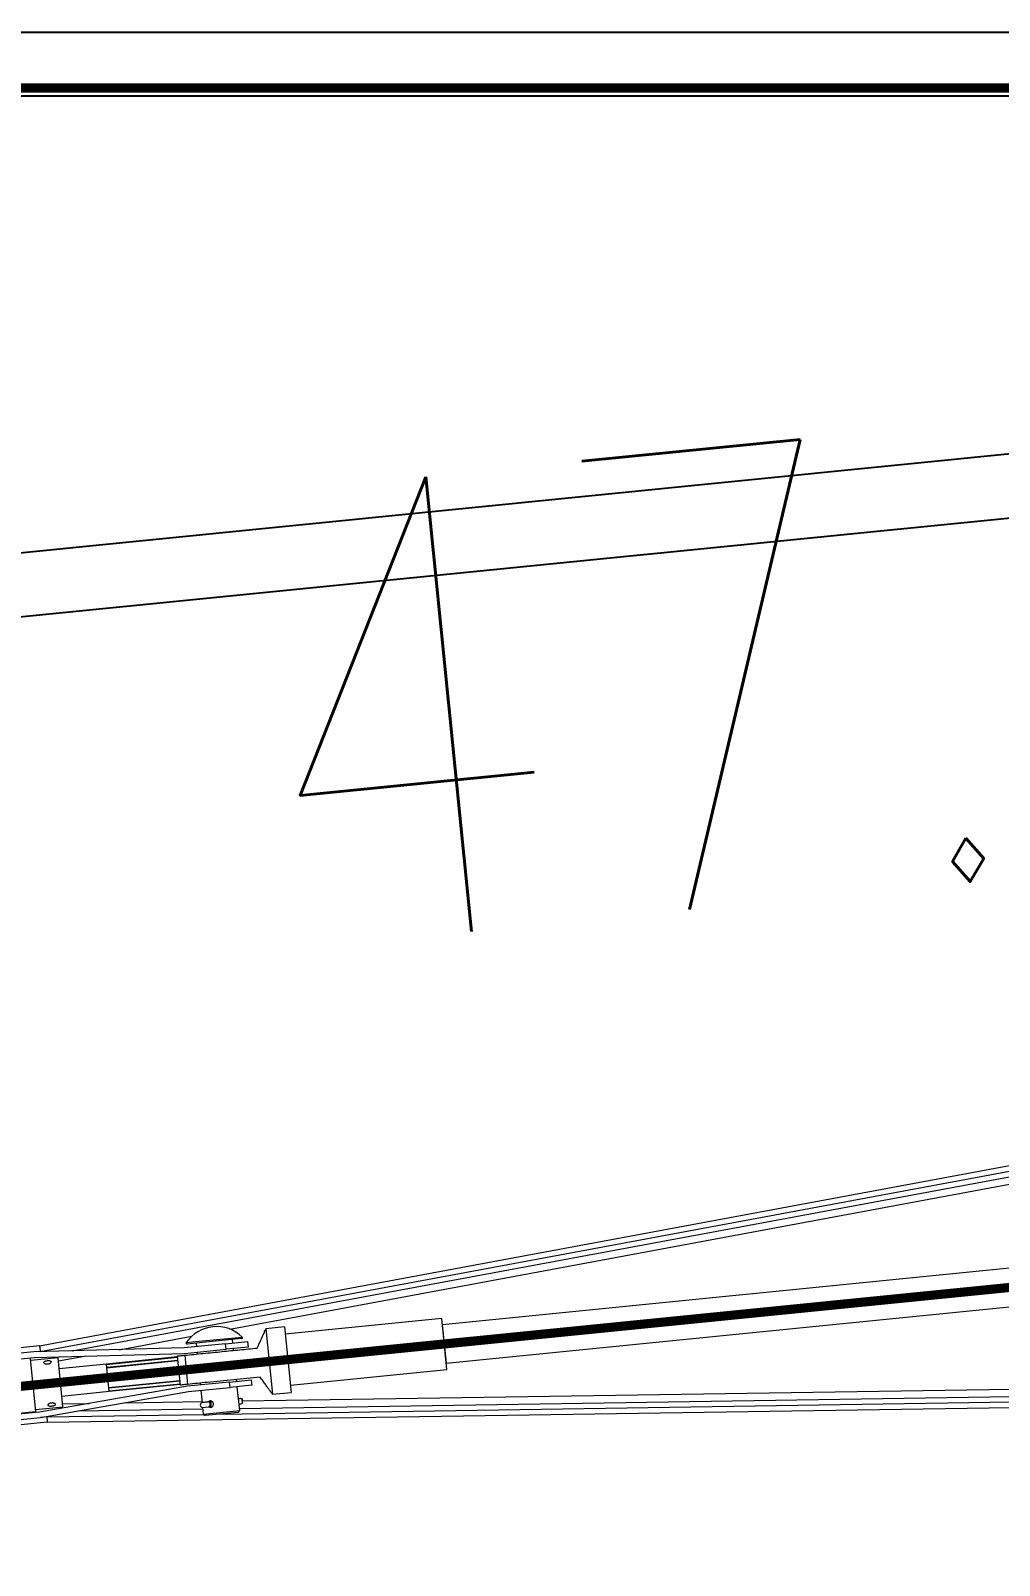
# Model space of a CAD drawing. Header units: millimetres. Extents: x -37020 to 35906, y -101 to 52234.
# Drawn here: x -114.277 to -113.217, y 323.778 to 325.458 of the extents above; entities that cross this region are included whole.
import ezdxf

# ---------------------------------------------------------------- set-up
doc = ezdxf.new("R2010")
doc.units = ezdxf.units.MM
doc.header["$PDMODE"] = 35
doc.header["$PDSIZE"] = 1
for name, pattern in [('CENTROX2', [101.6, 63.5, -12.7, 12.7, -12.7]), ('DASHED2', [0.375, 0.25, -0.125]), ('TRAZO_Y_PUNTO2', [12.7, 6.35, -3.175, 0, -3.175])]:
    doc.linetypes.add(name, pattern=pattern)
for name, color, linetype in [('Catenaria', 2, 'Continuous'), ('Eje unifilar', 4, 'CENTROX2'), ('M0_EQUIPOS', 2, 'Continuous'), ('ME-RIELES', 240, 'TRAZO_Y_PUNTO2'), ('R10', 240, 'Continuous'), ('unifilar VIAS Ppales', 5, 'DASHED2')]:
    doc.layers.add(name, color=color, linetype=linetype)
doc.styles.add('Romans', font='romans.shx', dxfattribs={"width": 0.8})
doc.styles.get("Standard").update_dxf_attribs({"font": 'arial.ttf'})
doc.dimstyles.get("Standard").update_dxf_attribs({"dimtxt": 0.18, "dimasz": 0.18, "dimexe": 0.18, "dimexo": 0.0625, "dimgap": 0.09, "dimtad": 0, "dimtih": 1, "dimtoh": 1, "dimdec": 4, "dimzin": 0, "dimdsep": 46, "dimtxsty": 'Standard', "dimcen": 0.09, "dimadec": 0, "dimazin": 0, "dimtfac": 1, "dimtdec": 4, "dimtofl": 0, "dimtmove": 0, "dimatfit": 3, "dimfxl": 1, "dimtolj": 1, "dimtzin": 0, "dimarcsym": 0})

# ---------------------------------------------------------------- blocks, each defined once
blk = doc.blocks.new('enlace tol')
at = {"layer": 'Eje unifilar'}
blk.add_line((-7125.4, -43306.6, -11480), (6097.6, -44628.9, -11480), dxfattribs=at)
blk = doc.blocks.new('A$C3C3C2E3F')
at = {"layer": 'M0_EQUIPOS', "color": 1, "linetype": 'Continuous', "lineweight": 15}
for p, q in [((-17.95, -132.3), (-17.95, -170.41)), ((-14.95, -170.3), (-14.95, -132.3)), ((15.05, -132.3), (15.05, -170.3)), ((18.05, -170.41), (18.05, -132.3)), ((-14.45, -142.64), (-14.45, -168.3)), ((-20.95, -173.88), (-20.95, -148.54)), ((21.05, -173.88), (21.05, -148.39)), ((-20.95, -173.88), (-74.95, -813.88)), ((-17.95, -174), (-25.17, -259.51)), ((-17.95, -170.41), (-11.95, -252.41)), ((-17.95, -174), (-17.95, -170.41)), ((-17.69, -174.02), (-17.95, -174)), ((-8.95, -252.3), (-14.95, -170.3)), ((-14.45, -168.3), (14.55, -168.3)), ((-13.45, -168.3), (-13.45, -183.3)), ((15.05, -170.3), (9.05, -252.3)), ((12.05, -252.41), (18.05, -170.41)), ((13.55, -183.3), (13.55, -168.3)), ((18.05, -174), (17.78, -174.02)), ((18.05, -174), (18.05, -170.41)), ((18.05, -174), (72.05, -814)), ((21.05, -173.88), (75.05, -813.88)), ((-13.45, -183.3), (13.55, -183.3)), ((-11.71, -183.3), (-12.94, -197.83)), ((-7.45, -183.3), (-7.45, -209.3)), ((7.55, -209.3), (7.55, -183.3)), ((11.81, -183.3), (13.03, -197.83)), ((-16.41, -191.44), (-22.14, -259.3)), ((16.51, -191.44), (69.05, -814.13)), ((-7.45, -209.3), (-7.45, -248.3)), ((-7.45, -209.3), (-2.23, -209.3)), ((-7.45, -209.3), (-7.45, -248.3)), ((-7.24, -209.3), (-7.24, -248.3)), ((-5.51, -209.3), (-5.51, -248.3)), ((-5.41, -209.3), (-5.41, -248.3)), ((-2.23, -209.3), (7.55, -209.3)), ((5.51, -209.3), (5.51, -248.3)), ((5.61, -248.3), (5.61, -209.3)), ((7.34, -209.3), (7.34, -248.3)), ((7.54, -209.3), (7.54, -248.3)), ((7.55, -248.3), (7.55, -209.3)), ((-14.55, -216.92), (-18.12, -259.3)), ((14.64, -216.92), (18.05, -257.3)), ((8.05, -248.3), (-7.95, -248.3)), ((-24.95, -259.3), (-25.95, -260.3)), ((-25.95, -278.3), (-25.95, -260.3)), ((-21.37, -259.3), (-24.95, -259.3)), ((-24.95, -259.3), (-24.95, -279.3)), ((-21.38, -259.35), (-21.38, -262.47)), ((-21.38, -259.39), (-21.38, -262.42)), ((-11.95, -259.3), (-18.54, -259.3)), ((-18.53, -259.35), (-18.53, -262.47)), ((-18.53, -262.42), (-18.53, -259.39)), ((-11.95, -252.41), (-11.95, -275.3)), ((-8.95, -275.3), (-8.95, -252.3)), ((-7.95, -259.3), (-8.95, -259.3)), ((8.05, -252.39), (-7.95, -252.39)), ((9.05, -259.3), (8.05, -259.3)), ((9.05, -252.3), (9.05, -275.3)), ((12.05, -275.3), (12.05, -252.41)), ((14.05, -259.3), (12.05, -259.3)), ((14.05, -261.08), (14.05, -254.33)), ((14.87, -253.95), (14.87, -260.87)), ((-21.38, -262.42), (-21.38, -263.11)), ((-21.38, -262.47), (-21.38, -263.15)), ((-21.38, -263.11), (-21.38, -264.66)), ((-21.38, -263.11), (-21.38, -263.15)), ((-21.38, -263.15), (-21.38, -264.67)), ((-18.53, -263.11), (-18.53, -262.42)), ((-18.53, -262.47), (-18.53, -263.15)), ((-18.53, -264.65), (-18.53, -263.11)), ((-18.53, -263.15), (-18.53, -263.11)), ((-18.53, -263.15), (-18.53, -264.65)), ((14.05, -284.27), (14.05, -261.08)), ((14.87, -260.87), (14.87, -284.65)), ((-25.95, -268.82), (-71.95, -814)), ((-11.95, -275.3), (-8.95, -275.3)), ((-11.95, -287.3), (-11.95, -275.3)), ((-8.95, -275.3), (-8.95, -287.3)), ((9.05, -275.3), (12.05, -275.3)), ((9.05, -287.3), (9.05, -275.3)), ((12.05, -275.3), (12.05, -287.3)), ((-23.83, -279.3), (-68.95, -814.13)), ((-19.97, -281.21), (-64.95, -814.3)), ((-25.95, -278.3), (-24.95, -279.3)), ((-24.95, -279.3), (-11.95, -279.3)), ((-21.38, -279.3), (-21.38, -280.27)), ((-21.38, -279.3), (-21.38, -280.33)), ((-21.12, -281.21), (-18.79, -281.21)), ((-18.53, -280.27), (-18.53, -279.3)), ((-18.53, -279.3), (-18.53, -280.33)), ((-8.95, -279.3), (-7.95, -279.3)), ((8.05, -279.3), (9.05, -279.3)), ((12.05, -279.3), (14.05, -279.3)), ((19.83, -278.44), (65.05, -814.3)), ((-8.95, -287.3), (-11.95, -287.3)), ((12.05, -287.3), (9.05, -287.3)), ((-17.95, -298.05), (-17.95, -308.3)), ((18.05, -298.05), (-17.95, -298.05)), ((18.05, -308.3), (18.05, -298.05)), ((0.05, -308.3), (-17.95, -308.3)), ((-13.95, -308.3), (-13.95, -394.3)), ((18.05, -308.3), (0.05, -308.3)), ((14.05, -394.3), (14.05, -308.3)), ((-13.95, -394.3), (14.05, -394.3)), ((-10.45, -394.3), (-10.45, -394.4)), ((-10.45, -394.3), (-10.45, -969.3)), ((-10.45, -394.4), (10.55, -394.4)), ((10.55, -394.4), (10.55, -394.3)), ((10.55, -969.3), (10.55, -394.3))]:
    blk.add_line(p, q, dxfattribs=at)
at = {"layer": 'M0_EQUIPOS', "color": 1, "linetype": 'Continuous', "lineweight": 15, "flags": 128}
for points in [[(-17.95, -174), (-18.3, -173.99), (-18.67, -173.97), (-19.05, -173.96), (-19.42, -173.94), (-19.78, -173.93), (-20.11, -173.91), (-20.4, -173.9), (-20.63, -173.89), (-20.81, -173.88), (-20.92, -173.88), (-20.95, -173.88)], [(21.05, -173.88), (21.02, -173.88), (20.93, -173.88), (20.78, -173.89), (20.58, -173.9), (20.33, -173.91), (20.05, -173.92), (19.73, -173.93), (19.39, -173.95), (19.05, -173.96), (18.7, -173.98), (18.36, -173.99), (18.05, -174)]]:
    blk.add_lwpolyline(points, dxfattribs=at)
at = {"layer": 'M0_EQUIPOS', "color": 1, "linetype": 'Continuous', "lineweight": 15}
for centre, radius, start, end in [((-19.95, -259.62), 1.45, 10.96235, 169.03765), ((-21.15, -259.39), 0.23, 169.03765, 180), ((-18.75, -259.39), 0.23, 360, 10.96235), ((14.55, -254.33), 0.5, 50.13166, 180), ((2.05, -269.3), 20, 309.86834, 50.13166), ((-19.95, -262.19), 1.45, 190.96235, 349.03765), ((-19.95, -262.65), 1.51, 199.40925, 340.59075), ((-18.75, -262.42), 0.23, 349.03765, 360), ((14.55, -284.27), 0.5, 180, 309.86834)]:
    blk.add_arc(centre, radius, start, end, dxfattribs=at)
for centre, major_axis, ratio, start_param, end_param in [((-19.95, -279.92), (0, 2.16), 0.670309, 1.762125, 2.208164), ((-19.95, -281.3), (1.45, 0), 0.112121, 0.637368, 2.504225), ((-19.95, -279.92), (0, 2.16), 0.670309, 4.075021, 4.52106)]:
    blk.add_ellipse(centre, major_axis=major_axis, ratio=ratio, start_param=start_param, end_param=end_param, dxfattribs=at)
for points, knots in [([(-11.64, -179.3), (-11.53, -179.28), (-11.3, -179.23), (-10.96, -178.89), (-10.69, -178.39), (-10.52, -177.76), (-10.5, -177.08), (-10.62, -176.42), (-10.85, -175.87), (-11.17, -175.47), (-11.53, -175.27), (-11.86, -175.31), (-12.15, -175.57), (-12.36, -176.01), (-12.49, -176.61), (-12.53, -177.28), (-12.49, -177.95), (-12.37, -178.55), (-12.16, -179.01), (-11.91, -179.26), (-11.72, -179.29), (-11.64, -179.3)], [0, 0, 0, 0, 0.053266, 0.106531, 0.160181, 0.214076, 0.267569, 0.320636, 0.373908, 0.427682, 0.481498, 0.534796, 0.587882, 0.641331, 0.695204, 0.748887, 0.80205, 0.85517, 0.908809, 0.962714, 1, 1, 1, 1]), ([(0.05, -179.3), (0.27, -179.28), (0.72, -179.23), (1.31, -178.89), (1.77, -178.39), (2.03, -177.76), (2.07, -177.08), (1.89, -176.42), (1.5, -175.87), (0.94, -175.47), (0.29, -175.27), (-0.4, -175.31), (-1.02, -175.57), (-1.54, -176.01), (-1.87, -176.61), (-1.99, -177.28), (-1.88, -177.96), (-1.56, -178.55), (-1.06, -179.01), (-0.49, -179.26), (-0.11, -179.29), (0.05, -179.3)], [0, 0, 0, 0, 0.053296, 0.106568, 0.160206, 0.214095, 0.267585, 0.320653, 0.373935, 0.427704, 0.481537, 0.53483, 0.587912, 0.641356, 0.695198, 0.748879, 0.802029, 0.855162, 0.908779, 0.962661, 1, 1, 1, 1]), ([(11.74, -179.3), (11.85, -179.28), (12.06, -179.23), (12.32, -178.89), (12.51, -178.39), (12.61, -177.76), (12.62, -177.08), (12.55, -176.42), (12.4, -175.87), (12.16, -175.47), (11.86, -175.27), (11.52, -175.31), (11.17, -175.57), (10.87, -176.01), (10.66, -176.61), (10.59, -177.28), (10.65, -177.96), (10.86, -178.55), (11.15, -179.01), (11.47, -179.26), (11.66, -179.29), (11.74, -179.3)], [0, 0, 0, 0, 0.053266, 0.106559, 0.160209, 0.214096, 0.267588, 0.320656, 0.373937, 0.427725, 0.481506, 0.534854, 0.587921, 0.641359, 0.69523, 0.74891, 0.802068, 0.855204, 0.908819, 0.962727, 1, 1, 1, 1]), ([(-7.95, -252.39), (-7.95, -252.1), (-7.95, -251.36), (-7.95, -250.29), (-7.95, -249.18), (-7.95, -248.38), (-7.95, -248.33), (-7.95, -248.3)], [0, 0, 0, 0, 0.098668, 0.252806, 0.421404, 0.675434, 1, 1, 1, 1]), ([(8.05, -248.3), (8.05, -248.32), (8.05, -248.35), (8.05, -248.82), (8.05, -249.75), (8.05, -250.97), (8.05, -251.96), (8.05, -252.39)], [0, 0, 0, 0, 0.235567, 0.469448, 0.660633, 0.852965, 1, 1, 1, 1]), ([(-7.95, -292.27), (-7.95, -287.41), (-7.95, -277.67), (-7.95, -264.34), (-7.95, -255.97), (-7.95, -252.39)], [0, 0, 0, 0, 0.362756, 0.727172, 1, 1, 1, 1]), ([(8.05, -252.39), (8.05, -255.78), (8.05, -262.59), (8.05, -272.69), (8.05, -282.59), (8.05, -289.04), (8.05, -292.27)], [0, 0, 0, 0, 0.2588241, 0.5184556, 0.7589906, 1, 1, 1, 1]), ([(-21.38, -263), (-21.39, -263.01), (-21.54, -263.13), (-21.66, -263.41), (-21.69, -263.69), (-21.7, -263.81)], [0, 0, 0, 0, 0.0464158, 0.6015747, 1, 1, 1, 1]), ([(-21.7, -263.81), (-21.68, -263.97), (-21.65, -264.3), (-21.35, -264.76), (-20.91, -265.13), (-20.36, -265.34), (-19.76, -265.38), (-19.19, -265.23), (-18.7, -264.92), (-18.35, -264.48), (-18.18, -263.99), (-18.22, -263.5), (-18.35, -263.16), (-18.5, -263.03), (-18.53, -263.01)], [0, 0, 0, 0, 0.089115, 0.178222, 0.268059, 0.358548, 0.44812, 0.536714, 0.625804, 0.716042, 0.806406, 0.895574, 0.984161, 1, 1, 1, 1]), ([(-17.95, -298.05), (-17.87, -298), (-17.72, -297.92), (-16.78, -297.37), (-15.67, -296.73), (-14.22, -295.89), (-12.42, -294.85), (-10.33, -293.65), (-8.74, -292.73), (-7.95, -292.27)], [0, 0, 0, 0, 0.193409, 0.31938, 0.445383, 0.578225, 0.711161, 0.855557, 1, 1, 1, 1]), ([(8.05, -292.27), (8.93, -292.78), (10.69, -293.8), (13.04, -295.16), (15.06, -296.32), (16.6, -297.21), (17.59, -297.78), (18, -298.02), (18.04, -298.04), (18.05, -298.05)], [0, 0, 0, 0, 0.1609704, 0.3218751, 0.4837238, 0.6454446, 0.79012, 0.9347316, 1, 1, 1, 1])]:
    blk.add_open_spline(points, degree=3, knots=knots, dxfattribs=at)
blk = doc.blocks.new('*D247')
at = {"layer": 'Defpoints', "color": 0, "transparency": 16777216}
for p in [(-88.7321, 326.8498), (-88.665, 326.1783), (-136.0816, 321.442)]:
    blk.add_point(p, dxfattribs=at)
at = {"layer": 'Catenaria', "color": 3, "linetype": 'Continuous', "transparency": 16777216, "insert": (-113.2737, 324.7753), "char_height": 0.5, "attachment_point": 5, "rotation": 5.7041, "style": 'Romans'}
blk.add_mtext('\\A1;47.65', dxfattribs=at)

msp = doc.modelspace()

# ---------------------------------------------------------------- linework, layer by layer
at = {"layer": 'Catenaria', "linetype": 'Continuous', "const_width": 0.01, "elevation": -11.48}
msp.add_lwpolyline([(-155.9846, 319.8044), (-69.0733, 328.4957)], dxfattribs=at)
at = {"layer": 'ME-RIELES', "color": 8, "ltscale": 0.1, "const_width": 0.01, "elevation": 0.2291}
msp.add_lwpolyline([(-342.3687, 325.4056), (58.431, 325.3871)], dxfattribs=at)
at = {"layer": 'unifilar VIAS Ppales', "color": 251, "linetype": 'Continuous', "ltscale": 10}
for p, q in [((-110.3165, 325.4559, -11.48), (-124.644, 325.4559, -11.48)), ((-110.3165, 325.386, -11.48), (-124.644, 325.386, -11.48))]:
    msp.add_line(p, q, dxfattribs=at)
at = {"layer": 'unifilar VIAS Ppales', "color": 251, "linetype": 'Continuous', "ltscale": 10, "elevation": -11.48}
for points in [[(-149.0357, 322.9035, 0.024862), (-119.2742, 324.3879), (-106.0512, 325.7102, -0.024923), (-76.1091, 327.2037)], [(-149.0357, 322.8337, 0.024862), (-119.2672, 324.3184), (-106.0442, 325.6407, -0.024923), (-76.1091, 327.1338)]]:
    msp.add_lwpolyline(points, format="xyb", dxfattribs=at)
at = {"layer": 'unifilar VIAS Ppales', "ltscale": 10, "elevation": -11.48}
msp.add_lwpolyline([(-149.0356, 321.9956, 0.024862), (-119.1839, 323.4845), (-105.9608, 324.8069, -0.024923), (-76.1091, 326.2958)], format="xyb", dxfattribs=at)

# ---------------------------------------------------------------- block references
at = {"layer": 'Catenaria', "color": 1, "ltscale": 4, "xscale": 0.001999999999955285, "yscale": 0.001999999999955285, "zscale": 0.001999999999955285, "rotation": 95.71071265088749}
msp.add_blockref('A$C3C3C2E3F', (-114.609, 323.9419, -11.48), dxfattribs=at)
at = {"layer": 'R10', "linetype": 'Continuous', "xscale": -0.001, "yscale": 0.001, "zscale": 0.001, "rotation": 180}
msp.add_blockref('enlace tol', (-112.0584, 280.178), dxfattribs=at)

# ---------------------------------------------------------------- dimensions: what is measured, and where the dimension line sits
at = {"layer": 'Catenaria', "linetype": 'Continuous'}
dim = msp.add_linear_dim(base=(-88.7321, 326.8498), p1=(-136.0816, 321.442), p2=(-88.665, 326.1783), angle=5.7041, dimstyle='Standard', override={"dimscale": 0.1, "dimtxt": 5, "dimasz": 2.5, "dimexe": 1, "dimexo": 1, "dimgap": 1.25, "dimtad": 1, "dimtih": 0, "dimtoh": 0, "dimdec": 2, "dimzin": 1, "dimtxsty": 'Romans', "dimcen": 1, "dimse1": 1, "dimse2": 1, "dimsd1": 1, "dimsd2": 1, "dimclrd": 2, "dimclre": 1, "dimclrt": 3, "dimaunit": 1, "dimadec": 3, "dimtdec": 2, "dimtix": 1, "dimtofl": 1, "dimatfit": 0, "dimtzin": 8}, dxfattribs=at)
dim.commit()
dim.dimension.update_dxf_attribs({"geometry": '*D247', "text_midpoint": (-113.2364, 324.4022), "dimtype": 161})

doc.saveas('drawing.dxf')
